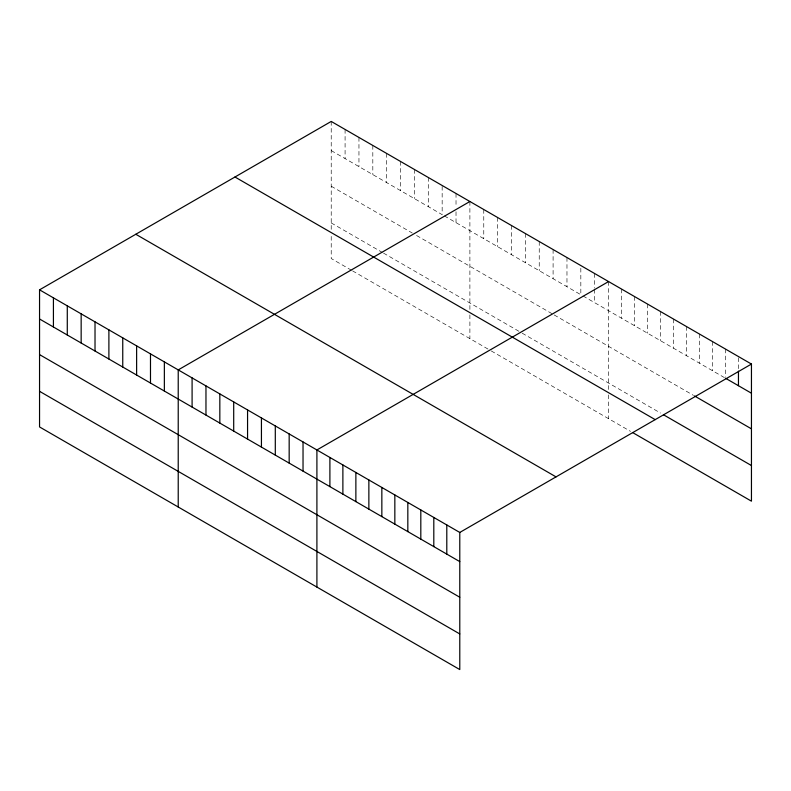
<?xml version="1.0" encoding="UTF-8"?>
<svg xmlns="http://www.w3.org/2000/svg" width="791" height="791" viewBox="0 0 791 791"><rect width="100%" height="100%" fill="white"/><g stroke="black" fill="none" stroke-linecap="round" stroke-linejoin="round"><path stroke-width="0.59" stroke-dasharray="3.96 2.97" d="M331.221 121.438L331.221 230.052M331.221 150.597L442.159 214.648L442.159 185.489M444.295 215.874L580.831 294.707L580.831 265.558M582.967 295.943L724.477 377.633M331.221 186.221L412.289 233.029M416.56 235.491L553.097 314.324M554.165 314.937L693.499 395.381M331.221 222.924L382.419 252.487M383.487 253.1L521.101 332.546M522.169 333.169L660.525 413.05M351.481 270.245L331.221 258.548L331.221 234.798M352.549 270.868L490.163 350.314M491.231 350.927L630.556 431.372M738.458 357.779L738.458 369.921M725.476 349.058L725.476 377M712.483 341.564L712.483 370.712M699.491 334.059L699.491 363.217M686.509 326.564L686.509 355.713M673.517 319.06L673.517 348.218M660.525 311.565L660.525 340.723M647.542 304.07L647.542 333.219M634.55 296.566L634.55 325.724M621.558 289.071L621.558 318.219M608.576 281.566L608.576 390.181M608.576 394.927L608.576 418.676M594.703 273.557L594.703 288.142M594.703 289.358L594.703 302.716M566.969 257.55L566.969 286.708M553.097 249.541L553.097 278.699M539.235 241.532L539.235 270.69M525.362 233.533L525.362 262.681M511.5 225.524L511.5 254.672M497.628 217.515L497.628 246.673M483.766 209.506L483.766 238.664M469.894 201.507L469.894 310.112M469.894 314.867L469.894 338.617M456.021 193.498L456.021 206.856M456.021 211.721L456.021 222.647M428.287 177.481L428.287 206.639M414.425 169.482L414.425 198.63M400.553 161.473L400.553 190.621M386.69 153.464L386.69 182.622M372.818 145.455L372.818 174.613M358.956 137.456L358.956 166.604M345.084 129.447L345.084 158.596"/><path stroke-width="1.19" d="M39.55 289.832L459.779 532.452L459.779 669.562L39.55 426.942L39.55 289.832L331.221 121.438L751.45 364.058L751.45 501.168L632.553 432.519M469.894 201.507L178.222 369.901L178.222 507.001M608.576 281.566L316.904 449.96L316.904 587.07M459.779 532.452L751.45 364.058M725.476 378.217L751.45 393.216M694.498 395.955L751.45 428.841M663.52 414.781L751.45 465.543M234.967 177.006L655.195 419.625M135.805 234.265L556.033 476.884M39.55 318.991L459.779 561.61M39.55 354.615L459.779 597.235M39.55 391.318L459.779 633.937M738.458 371.137L738.458 385.711M446.796 524.957L446.796 554.105M433.804 517.452L433.804 546.611M420.812 509.958L420.812 539.106M407.83 502.453L407.83 531.611M394.838 494.958L394.838 524.107M381.845 487.454L381.845 516.612M368.863 479.959L368.863 509.107M355.871 472.454L355.871 501.613M342.879 464.96L342.879 494.108M329.896 457.465L329.896 486.613M303.032 441.951L303.032 471.11M289.17 433.952L289.17 463.101M275.298 425.944L275.298 455.092M261.435 417.935L261.435 447.093M247.563 409.926L247.563 439.084M233.701 401.927L233.701 431.075M219.829 393.918L219.829 423.066M205.967 385.909L205.967 415.067M192.094 377.9L192.094 407.058M164.36 361.892L164.36 391.041M150.488 353.884L150.488 383.042M136.625 345.875L136.625 375.033M122.753 337.876L122.753 367.024M108.891 329.867L108.891 359.015M95.019 321.858L95.019 351.016M81.157 313.849L81.157 343.007M67.284 305.85L67.284 334.998M53.422 297.841L53.422 326.99"/></g></svg>
